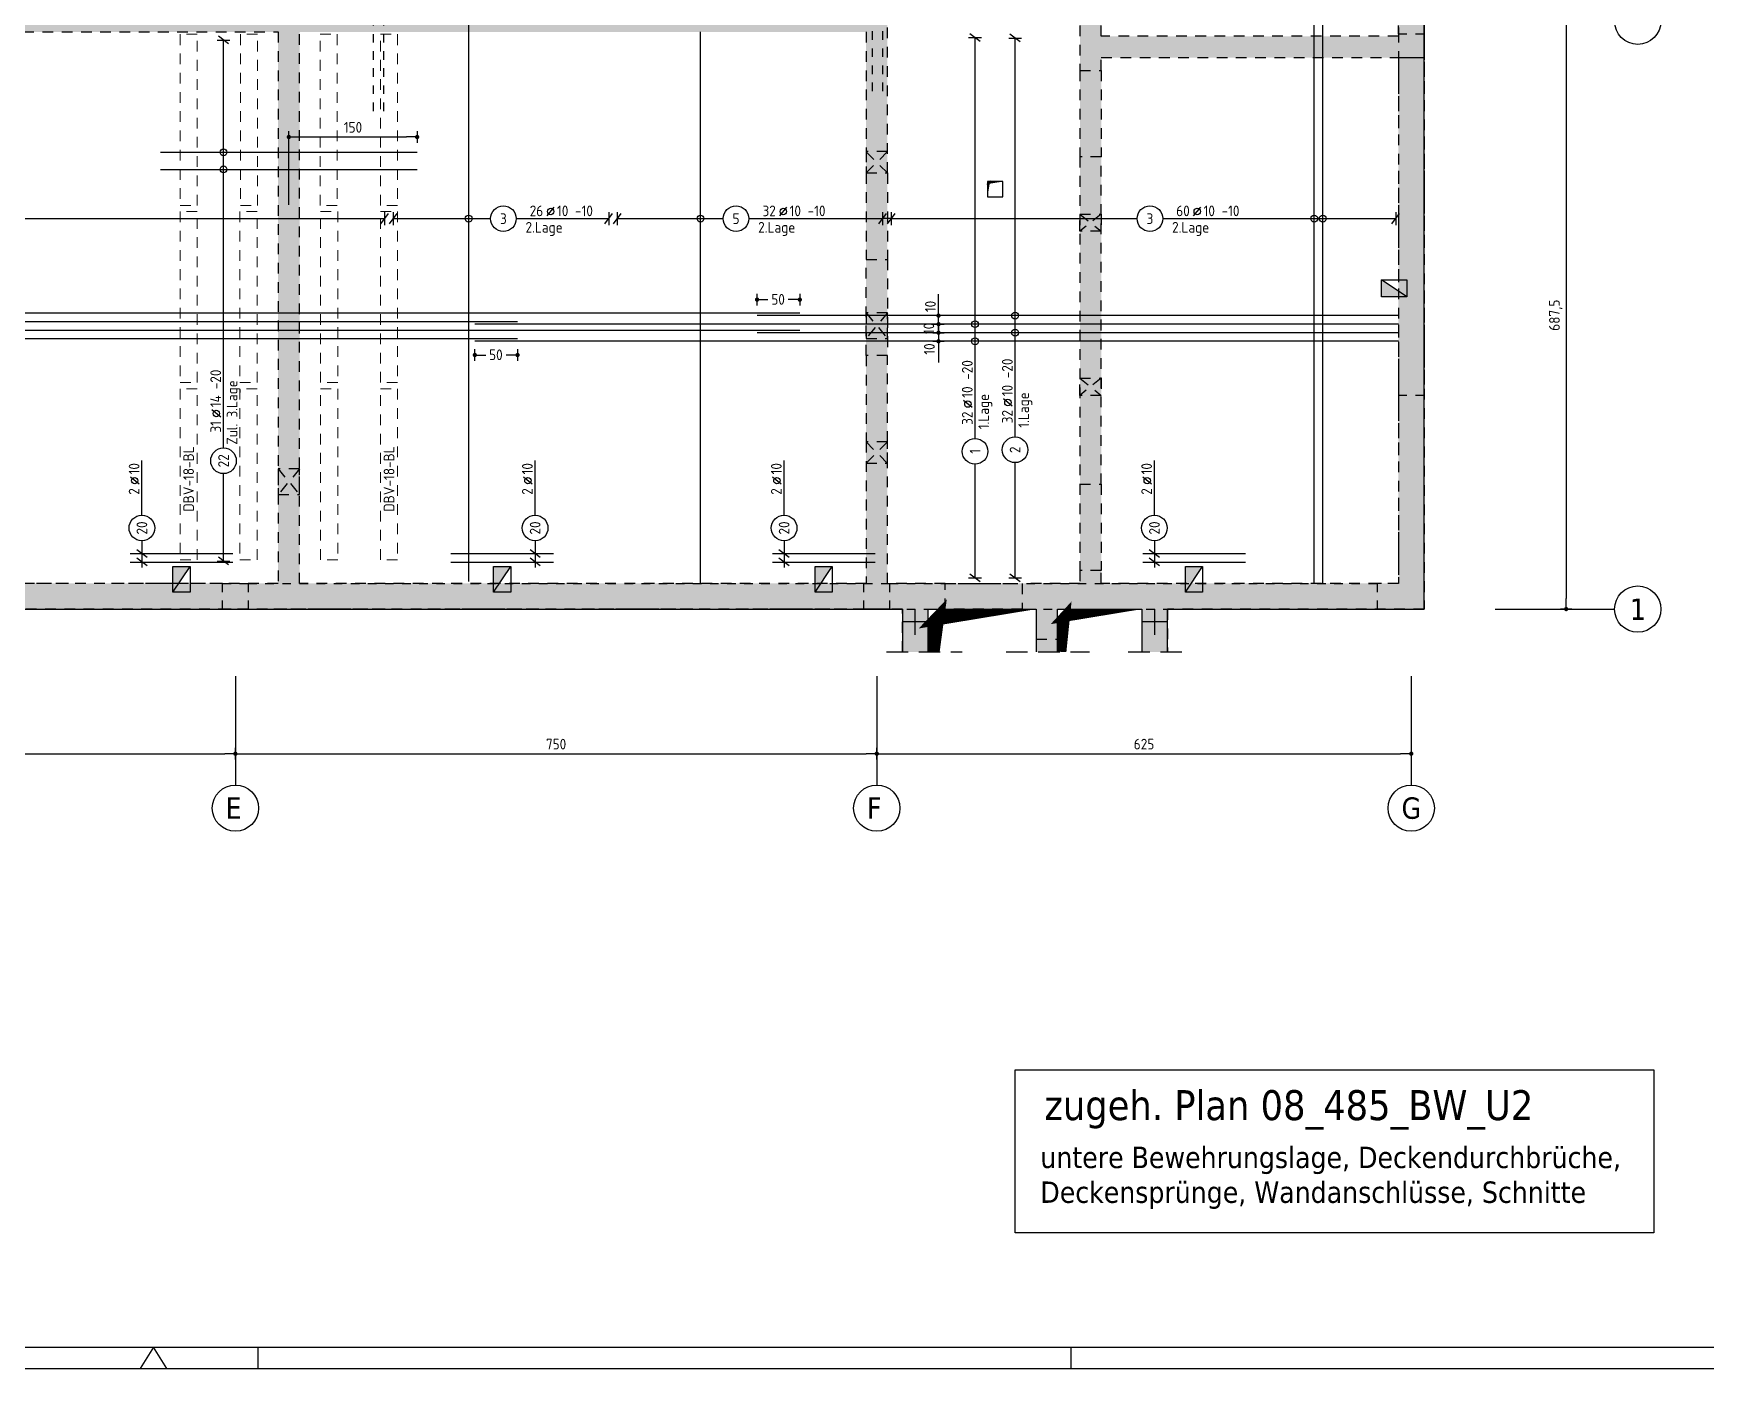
# Model space of a CAD drawing. Extents: x 6 to 95.2, y -7.1 to 49.1.
# Drawn here: x 44.34 to 63.89, y 0 to 15.61 of the extents above; entities that cross this region are included whole.
import ezdxf
from ezdxf.enums import TextEntityAlignment as Align

# ---------------------------------------------------------------- set-up
doc = ezdxf.new("R2010")
doc.units = 0
doc.header["$LTSCALE"] = 0.5
for name, pattern in [('AUSGEZOGEN', [1000.01, 1000, 0.01]), ('DASHED', [0.75, 0.5, -0.25]), ('DOT', [0.175, 0.05, -0.125]), ('HIDDEN', [0.375, 0.25, -0.125]), ('HIDDEN2', [0.187, 0.125, -0.062]), ('PUNKT', [0.175, 0.05, -0.125]), ('VERDECKT', [0.375, 0.25, -0.125])]:
    doc.linetypes.add(name, pattern=pattern)
for name, color, linetype in [('1.UG', 7, 'Continuous'), ('ACHSEN', 7, 'Continuous'), ('AFU', 7, 'Continuous'), ('BETON', 7, 'Continuous'), ('Brüstung 1.UG', 7, 'Continuous'), ('DD', 7, 'Continuous'), ('DRUEBER', 7, 'Continuous'), ('grau_dunkel', 7, 'Continuous'), ('grau_mittel', 7, 'Continuous'), ('HILFE', 7, 'Continuous'), ('MASSE', 7, 'Continuous'), ('RAHMEN', 7, 'Continuous'), ('RND', 7, 'Continuous'), ('SCHATTEN', 7, 'Continuous'), ('SFP_Achsen', 7, 'Continuous'), ('TEXT', 7, 'Continuous'), ('TWP_Auflager_Schraff', 7, 'Continuous'), ('VERDECKT', 7, 'Continuous'), ('WD', 7, 'Continuous')]:
    doc.layers.add(name, color=color, linetype=linetype)
doc.layers.add('NOPLOT', color=7, linetype='Continuous', plot=False)
doc.styles.add('helv', font='tahoma.ttf')
doc.styles.add('txt', font='isocp.shx')
doc.linetypes.add('AFU_50M', pattern='A,0.45,["/",Standard,S=0.2,R=0,X=-0.01,Y=-0.1],0.07,["/",Standard,S=0.2,R=0,X=-0.01,Y=-0.1],0.45', length=0.97)
doc.dimstyles.new('DOT_I', dxfattribs={"dimscale": 0.5, "dimtxt": 0.25, "dimasz": 0.25, "dimexe": 0.1, "dimexo": 0.3, "dimgap": 0.1, "dimtad": 1, "dimdec": 3, "dimzin": 3, "dimtxsty": 'txt', "dimblk": 'DOT', "dimblk1": 'DOT', "dimblk2": 'DOT', "dimsah": 1, "dimcen": 0.1, "dimse1": 1, "dimse2": 1, "dimazin": 0, "dimtfac": 1, "dimtdec": 4, "dimtix": 1, "dimtmove": 2, "dimatfit": 3, "dimfxl": 0, "dimtvp": 1, "dimtolj": 1, "dimtzin": 0, "dimarcsym": 0})
pattern_1 = [(0, (7.57585, -45.04436), (0.0396875, 0.079375), [0, -0.079375])]

# ---------------------------------------------------------------- blocks, each defined once
blk = doc.blocks.new('lei_gre')
at = {"layer": 'RND', "color": 7, "linetype": 'Continuous'}
for p, q in [((-0.09, -0.12), (0.09, 0.12)), ((0, 0.15), (0, -0.15))]:
    blk.add_line(p, q, dxfattribs=at)
blk = doc.blocks.new('RND_LEI')
at = {"layer": 'RND', "color": 7, "linetype": 'Continuous'}
blk.add_line((1.022, 0.066), (1.19, 0.27), dxfattribs=at)
for centre, radius in [((0, 0), 0.3), ((1.106, 0.168), 0.075)]:
    blk.add_circle(centre, radius, dxfattribs=at)
at = {"layer": 'RND', "color": 7, "linetype": 'Continuous', "style": 'txt'}
blk.add_attdef('POSL', text='', height=0.25, dxfattribs=at).set_placement((0, 0), align=Align.MIDDLE)
blk.add_attdef('ANZ', text='', height=0.25, dxfattribs=at).set_placement((0.931, 0.057), align=Align.RIGHT)
for tag, p in [('DUM', (1.253, 0.057)), ('ABSTD', (1.674, 0.057)), ('POSTXT', (0.374, -0.327))]:
    blk.add_attdef(tag, p, '', height=0.25, dxfattribs=at)
blk = doc.blocks.new('DOT')
at = {"layer": 'MASSE', "color": 7, "linetype": 'Continuous'}
for p, q in [((0, 0), (-1, 0)), ((0, 0.54), (0, -0.54))]:
    blk.add_line(p, q, dxfattribs=at)
at = {"layer": 'MASSE', "color": 7, "linetype": 'Continuous', "const_width": 0.2}
blk.add_lwpolyline([(-0.1, 0, 1), (0.1, 0, 1)], format="xyb", close=True, dxfattribs=at)
blk = doc.blocks.new('*D14')
at = {"layer": 'Defpoints', "color": 0, "linetype": 'AUSGEZOGEN', "transparency": 16777216}
for p in [(54.925, 12.113), (54.925, 12.013), (54.925, 12.013)]:
    blk.add_point(p, dxfattribs=at)
at = {"layer": 'MASSE', "color": 0, "linetype": 'AUSGEZOGEN', "lineweight": -2, "transparency": 16777216}
for p, q in [((54.925, 12.238), (54.925, 12.363)), ((54.925, 12.113), (54.925, 12.013)), ((54.925, 11.888), (54.925, 11.763))]:
    blk.add_line(p, q, dxfattribs=at)
at = {"layer": 'MASSE', "color": 0, "linetype": 'AUSGEZOGEN', "lineweight": -2, "transparency": 16777216, "xscale": 0.125, "yscale": 0.125, "zscale": 0.125}
for p, rotation in [((54.925, 12.113), 270), ((54.925, 12.013), 90)]:
    blk.add_blockref('DOT', p, dxfattribs=dict(at, rotation=rotation))
at = {"layer": 'MASSE', "color": 0, "linetype": 'AUSGEZOGEN', "transparency": 16777216, "insert": (54.818, 11.922), "char_height": 0.125, "attachment_point": 5, "rotation": 90, "style": 'txt'}
blk.add_mtext('\\A1;10', dxfattribs=at)
blk = doc.blocks.new('*D15')
at = {"layer": 'Defpoints', "color": 0, "linetype": 'AUSGEZOGEN', "transparency": 16777216}
for p in [(54.925, 12.213), (54.925, 12.213), (54.925, 12.113)]:
    blk.add_point(p, dxfattribs=at)
at = {"layer": 'MASSE', "color": 0, "linetype": 'AUSGEZOGEN', "lineweight": -2, "transparency": 16777216}
for p, q in [((54.925, 12.338), (54.925, 12.463)), ((54.925, 12.113), (54.925, 12.213)), ((54.925, 11.988), (54.925, 11.863))]:
    blk.add_line(p, q, dxfattribs=at)
at = {"layer": 'MASSE', "color": 0, "linetype": 'AUSGEZOGEN', "lineweight": -2, "transparency": 16777216, "xscale": 0.125, "yscale": 0.125, "zscale": 0.125}
for p, rotation in [((54.925, 12.213), 270), ((54.925, 12.113), 90)]:
    blk.add_blockref('DOT', p, dxfattribs=dict(at, rotation=rotation))
at = {"layer": 'MASSE', "color": 0, "linetype": 'AUSGEZOGEN', "transparency": 16777216, "insert": (54.812, 12.163), "char_height": 0.125, "attachment_point": 5, "rotation": 90, "style": 'txt'}
blk.add_mtext('\\A1;10', dxfattribs=at)
blk = doc.blocks.new('*D16')
at = {"layer": 'Defpoints', "color": 0, "linetype": 'AUSGEZOGEN', "transparency": 16777216}
for p in [(54.925, 12.313), (54.925, 12.313), (54.925, 12.213)]:
    blk.add_point(p, dxfattribs=at)
at = {"layer": 'MASSE', "color": 0, "linetype": 'AUSGEZOGEN', "lineweight": -2, "transparency": 16777216}
for p, q in [((54.925, 12.438), (54.925, 12.563)), ((54.925, 12.213), (54.925, 12.313)), ((54.925, 12.088), (54.925, 11.963))]:
    blk.add_line(p, q, dxfattribs=at)
at = {"layer": 'MASSE', "color": 0, "linetype": 'AUSGEZOGEN', "lineweight": -2, "transparency": 16777216, "xscale": 0.125, "yscale": 0.125, "zscale": 0.125}
for p, rotation in [((54.925, 12.313), 270), ((54.925, 12.213), 90)]:
    blk.add_blockref('DOT', p, dxfattribs=dict(at, rotation=rotation))
at = {"layer": 'MASSE', "color": 0, "linetype": 'AUSGEZOGEN', "transparency": 16777216, "insert": (54.83, 12.42), "char_height": 0.125, "attachment_point": 5, "rotation": 90, "style": 'txt'}
blk.add_mtext('\\A1;10', dxfattribs=at)
blk = doc.blocks.new('*D11')
at = {"layer": 'Defpoints', "color": 0, "linetype": 'AUSGEZOGEN', "transparency": 16777216}
for p in [(49.503, 11.852), (49.503, 11.852), (50.003, 11.852)]:
    blk.add_point(p, dxfattribs=at)
at = {"layer": 'MASSE', "color": 0, "linetype": 'AUSGEZOGEN', "lineweight": -2, "transparency": 16777216}
for p, q in [((49.628, 11.852), (49.63, 11.852)), ((49.878, 11.852), (49.868, 11.852))]:
    blk.add_line(p, q, dxfattribs=at)
at = {"layer": 'MASSE', "color": 0, "linetype": 'AUSGEZOGEN', "lineweight": -2, "transparency": 16777216, "xscale": 0.125, "yscale": 0.125, "zscale": 0.125, "rotation": 180}
blk.add_blockref('DOT', (49.503, 11.852), dxfattribs=at)
at = {"layer": 'MASSE', "color": 0, "linetype": 'AUSGEZOGEN', "lineweight": -2, "transparency": 16777216, "xscale": 0.125, "yscale": 0.125, "zscale": 0.125}
blk.add_blockref('DOT', (50.003, 11.852), dxfattribs=at)
at = {"layer": 'MASSE', "color": 0, "linetype": 'AUSGEZOGEN', "transparency": 16777216, "insert": (49.749, 11.855), "char_height": 0.125, "attachment_point": 5, "style": 'txt'}
blk.add_mtext('\\A1;50', dxfattribs=at)
blk = doc.blocks.new('*D12')
at = {"layer": 'Defpoints', "color": 0, "linetype": 'AUSGEZOGEN', "transparency": 16777216}
for p in [(52.803, 12.5), (52.803, 12.5), (53.303, 12.5)]:
    blk.add_point(p, dxfattribs=at)
at = {"layer": 'MASSE', "color": 0, "linetype": 'AUSGEZOGEN', "lineweight": -2, "transparency": 16777216}
for p, q in [((52.928, 12.5), (52.93, 12.5)), ((53.178, 12.5), (53.168, 12.5))]:
    blk.add_line(p, q, dxfattribs=at)
at = {"layer": 'MASSE', "color": 0, "linetype": 'AUSGEZOGEN', "lineweight": -2, "transparency": 16777216, "xscale": 0.125, "yscale": 0.125, "zscale": 0.125, "rotation": 180}
blk.add_blockref('DOT', (52.803, 12.5), dxfattribs=at)
at = {"layer": 'MASSE', "color": 0, "linetype": 'AUSGEZOGEN', "lineweight": -2, "transparency": 16777216, "xscale": 0.125, "yscale": 0.125, "zscale": 0.125}
blk.add_blockref('DOT', (53.303, 12.5), dxfattribs=at)
at = {"layer": 'MASSE', "color": 0, "linetype": 'AUSGEZOGEN', "transparency": 16777216, "insert": (53.049, 12.503), "char_height": 0.125, "attachment_point": 5, "style": 'txt'}
blk.add_mtext('\\A1;50', dxfattribs=at)
blk = doc.blocks.new('*D28')
at = {"layer": 'Defpoints', "color": 0, "linetype": 'AUSGEZOGEN', "transparency": 16777216}
for p in [(62.264, 15.756), (62.264, 8.881), (62.264, 8.881)]:
    blk.add_point(p, dxfattribs=at)
at = {"layer": 'MASSE', "color": 0, "linetype": 'AUSGEZOGEN', "lineweight": -2, "transparency": 16777216}
blk.add_line((62.264, 15.631), (62.264, 9.006), dxfattribs=at)
at = {"layer": 'MASSE', "color": 0, "linetype": 'AUSGEZOGEN', "lineweight": -2, "transparency": 16777216, "xscale": 0.125, "yscale": 0.125, "zscale": 0.125}
for p, rotation in [((62.264, 15.756), 90), ((62.264, 8.881), 270)]:
    blk.add_blockref('DOT', p, dxfattribs=dict(at, rotation=rotation))
at = {"layer": 'MASSE', "color": 0, "linetype": 'AUSGEZOGEN', "transparency": 16777216, "insert": (62.142, 12.318), "char_height": 0.125, "attachment_point": 5, "rotation": 90, "style": 'txt'}
blk.add_mtext('\\A1;687,5', dxfattribs=at)
blk = doc.blocks.new('*D34')
at = {"layer": 'Defpoints', "color": 0, "linetype": 'AUSGEZOGEN', "transparency": 16777216}
for p in [(39.203, 7.19), (46.703, 7.19), (46.703, 7.19)]:
    blk.add_point(p, dxfattribs=at)
at = {"layer": 'MASSE', "color": 0, "linetype": 'AUSGEZOGEN', "lineweight": -2, "transparency": 16777216}
blk.add_line((39.328, 7.19), (46.578, 7.19), dxfattribs=at)
at = {"layer": 'MASSE', "color": 0, "linetype": 'AUSGEZOGEN', "lineweight": -2, "transparency": 16777216, "xscale": 0.125, "yscale": 0.125, "zscale": 0.125, "rotation": 180}
blk.add_blockref('DOT', (39.203, 7.19), dxfattribs=at)
at = {"layer": 'MASSE', "color": 0, "linetype": 'AUSGEZOGEN', "lineweight": -2, "transparency": 16777216, "xscale": 0.125, "yscale": 0.125, "zscale": 0.125}
blk.add_blockref('DOT', (46.703, 7.19), dxfattribs=at)
at = {"layer": 'MASSE', "color": 0, "linetype": 'AUSGEZOGEN', "transparency": 16777216, "insert": (42.953, 7.302), "char_height": 0.125, "attachment_point": 5, "style": 'txt'}
blk.add_mtext('\\A1;750', dxfattribs=at)
blk = doc.blocks.new('*D35')
at = {"layer": 'Defpoints', "color": 0, "linetype": 'AUSGEZOGEN', "transparency": 16777216}
for p in [(46.703, 7.19), (54.203, 7.19), (54.203, 7.19)]:
    blk.add_point(p, dxfattribs=at)
at = {"layer": 'MASSE', "color": 0, "linetype": 'AUSGEZOGEN', "lineweight": -2, "transparency": 16777216}
blk.add_line((46.828, 7.19), (54.078, 7.19), dxfattribs=at)
at = {"layer": 'MASSE', "color": 0, "linetype": 'AUSGEZOGEN', "lineweight": -2, "transparency": 16777216, "xscale": 0.125, "yscale": 0.125, "zscale": 0.125, "rotation": 180}
blk.add_blockref('DOT', (46.703, 7.19), dxfattribs=at)
at = {"layer": 'MASSE', "color": 0, "linetype": 'AUSGEZOGEN', "lineweight": -2, "transparency": 16777216, "xscale": 0.125, "yscale": 0.125, "zscale": 0.125}
blk.add_blockref('DOT', (54.203, 7.19), dxfattribs=at)
at = {"layer": 'MASSE', "color": 0, "linetype": 'AUSGEZOGEN', "transparency": 16777216, "insert": (50.453, 7.302), "char_height": 0.125, "attachment_point": 5, "style": 'txt'}
blk.add_mtext('\\A1;750', dxfattribs=at)
blk = doc.blocks.new('*D36')
at = {"layer": 'Defpoints', "color": 0, "linetype": 'AUSGEZOGEN', "transparency": 16777216}
for p in [(54.203, 7.19), (60.453, 7.19), (60.453, 7.19)]:
    blk.add_point(p, dxfattribs=at)
at = {"layer": 'MASSE', "color": 0, "linetype": 'AUSGEZOGEN', "lineweight": -2, "transparency": 16777216}
blk.add_line((54.328, 7.19), (60.328, 7.19), dxfattribs=at)
at = {"layer": 'MASSE', "color": 0, "linetype": 'AUSGEZOGEN', "lineweight": -2, "transparency": 16777216, "xscale": 0.125, "yscale": 0.125, "zscale": 0.125, "rotation": 180}
blk.add_blockref('DOT', (54.203, 7.19), dxfattribs=at)
at = {"layer": 'MASSE', "color": 0, "linetype": 'AUSGEZOGEN', "lineweight": -2, "transparency": 16777216, "xscale": 0.125, "yscale": 0.125, "zscale": 0.125}
blk.add_blockref('DOT', (60.453, 7.19), dxfattribs=at)
at = {"layer": 'MASSE', "color": 0, "linetype": 'AUSGEZOGEN', "transparency": 16777216, "insert": (57.328, 7.302), "char_height": 0.125, "attachment_point": 5, "style": 'txt'}
blk.add_mtext('\\A1;625', dxfattribs=at)
blk = doc.blocks.new('*D41')
at = {"layer": 'Defpoints', "color": 0, "linetype": 'AUSGEZOGEN', "transparency": 16777216}
for p in [(47.328, 14.402), (48.828, 14.402), (48.828, 14.402)]:
    blk.add_point(p, dxfattribs=at)
at = {"layer": 'MASSE', "color": 0, "linetype": 'AUSGEZOGEN', "lineweight": -2, "transparency": 16777216}
blk.add_line((47.453, 14.402), (48.703, 14.402), dxfattribs=at)
at = {"layer": 'MASSE', "color": 0, "linetype": 'AUSGEZOGEN', "lineweight": -2, "transparency": 16777216, "xscale": 0.125, "yscale": 0.125, "zscale": 0.125, "rotation": 180}
blk.add_blockref('DOT', (47.328, 14.402), dxfattribs=at)
at = {"layer": 'MASSE', "color": 0, "linetype": 'AUSGEZOGEN', "lineweight": -2, "transparency": 16777216, "xscale": 0.125, "yscale": 0.125, "zscale": 0.125}
blk.add_blockref('DOT', (48.828, 14.402), dxfattribs=at)
at = {"layer": 'MASSE', "color": 0, "linetype": 'AUSGEZOGEN', "transparency": 16777216, "insert": (48.078, 14.515), "char_height": 0.125, "attachment_point": 5, "style": 'txt'}
blk.add_mtext('\\A1;150', dxfattribs=at)
blk = doc.blocks.new('DINA0')
at = {"color": 7, "linetype": 'Continuous'}
for p, q in [((59.45, 0.5), (59.14, 0)), ((59.76, 0), (59.45, 0.5))]:
    blk.add_line(p, q, dxfattribs=at)
at = {"layer": 'RAHMEN', "color": 5}
blk.add_line((2, 0.5), (118.4, 0.5), dxfattribs=at)
at = {"layer": 'RAHMEN', "color": 7}
for p, q in [((61.9, 0), (61.9, 0.5)), ((80.9, 0.5), (80.9, 0))]:
    blk.add_line(p, q, dxfattribs=at)
at = {"layer": 'RAHMEN'}
blk.add_line((0, 0), (118.9, 0), dxfattribs=at)

msp = doc.modelspace()

# ---------------------------------------------------------------- hatches: boundary and pattern name
at = {"layer": '1.UG', "linetype": 'DOT'}
h = msp.add_hatch(dxfattribs=at)
h.set_pattern_fill('DOTS', scale=0.05, double=1)
h.set_pattern_definition(pattern_1)
h.paths.add_polyline_path([(49.538, 18.10576), (49.538, 17.85576), (51.128, 17.85576), (51.128, 15.88076), (49.538, 15.88076), (49.538, 15.63076), (54.328, 15.63076), (54.328, 16.34076), (54.078, 16.34076), (54.078, 15.88076), (51.378, 15.88076), (51.378, 17.85576), (54.078, 17.85576), (54.078, 17.39076), (54.328, 17.39076), (54.328, 18.2555), (54.078, 18.2555), (54.078, 18.10576)], flags=17)
h.paths.add_polyline_path([(30.503, 15.63076), (30.503, 15.88076), (26.738, 15.88076), (26.738, 15.63076)], flags=17)
h.paths.add_polyline_path([(25.628, 14.00776), (25.328, 14.00776), (25.328, 10.28076), (24.853, 10.28076), (24.853, 9.98076), (25.328, 9.98076), (25.328, 8.88076), (25.628, 8.88076)])
h.paths.add_polyline_path([(21.173, 15.97576), (21.173, 15.67576), (21.628, 15.67576), (21.628, 8.88076), (21.838, 8.88076), (21.838, 9.98076), (22.378, 9.98076), (22.378, 10.28076), (21.838, 10.28076), (21.838, 15.97576)])
h.paths.add_polyline_path([(21.838, 18.02576), (21.838, 29.83076), (25.328, 29.83076), (25.328, 21.88076), (26.703, 21.88076), (26.703, 22.13076), (25.578, 22.13076), (25.578, 29.83076), (27.828, 29.83076), (27.828, 28.59076), (28.078, 28.59076), (28.078, 30.13076), (21.678, 30.13076), (21.678, 23.05576), (21.628, 23.05576), (21.628, 18.32576), (21.173, 18.32576), (21.173, 18.02576)])
h.paths.add_polyline_path([(28.078, 27.45576), (27.828, 27.45576), (27.828, 21.88076), (28.078, 21.88076)])
h.paths.add_polyline_path([(31.853, 9.18076), (31.553, 9.18076), (31.553, 8.88076), (31.853, 8.88076)])
h.paths.add_polyline_path([(39.053, 9.18076), (39.053, 8.88076), (39.353, 8.88076), (39.353, 9.18076)])
h.paths.add_polyline_path([(46.553, 9.18076), (46.553, 8.88076), (46.853, 8.88076), (46.853, 9.18076)])
h.paths.add_polyline_path([(54.353, 8.88076), (54.353, 9.18076), (54.053, 9.18076), (54.053, 8.88076)])
h.paths.add_polyline_path([(60.053, 9.18076), (60.053, 8.88076), (60.603, 8.88076), (60.603, 11.38076), (60.303, 11.38076), (60.303, 9.18076)])
h.paths.add_polyline_path([(60.303, 15.90576), (60.303, 15.60576), (60.603, 15.60576), (60.603, 15.90576)])
h.paths.add_polyline_path([(60.603, 22.63076), (60.303, 22.63076), (60.303, 21.88076), (60.603, 21.88076)])
h.paths.add_polyline_path([(60.603, 30.13076), (54.078, 30.13076), (54.078, 28.59076), (54.328, 28.59076), (54.328, 29.83076), (56.578, 29.83076), (56.578, 22.13076), (55.453, 22.13076), (55.453, 21.88076), (56.828, 21.88076), (56.828, 29.83076), (60.303, 29.83076), (60.303, 25.13076), (60.603, 25.13076)])
h.paths.add_polyline_path([(54.078, 22.13076), (53.028, 22.13076), (53.028, 21.88076), (54.328, 21.88076), (54.328, 27.45576), (54.078, 27.45576)])
h.paths.add_polyline_path([(51.378, 21.93576), (51.628, 21.93576), (51.628, 22.63076), (51.378, 22.63076)])
h.paths.add_polyline_path([(49.528, 22.63076), (49.278, 22.63076), (49.278, 21.93576), (49.528, 21.93576)])
h.paths.add_polyline_path([(47.878, 22.63076), (47.628, 22.63076), (47.628, 21.93576), (47.878, 21.93576)])
h.paths.add_polyline_path([(45.778, 22.63076), (45.528, 22.63076), (45.528, 21.93576), (45.778, 21.93576)])
h.paths.add_polyline_path([(43.878, 21.93576), (44.128, 21.93576), (44.128, 22.63076), (43.878, 22.63076)])
h.paths.add_polyline_path([(41.778, 21.93576), (42.028, 21.93576), (42.028, 22.63076), (41.778, 22.63076)])
h.paths.add_polyline_path([(40.128, 21.93576), (40.378, 21.93576), (40.378, 22.63076), (40.128, 22.63076)])
h.paths.add_polyline_path([(38.278, 22.63076), (38.028, 22.63076), (38.028, 21.93576), (38.278, 21.93576)])
h.paths.add_polyline_path([(48.253, 15.88076), (36.178, 15.88076), (36.178, 20.00576), (37.378, 20.00576), (37.378, 20.25576), (34.613, 20.25576), (34.613, 20.00576), (34.763, 20.00576), (34.763, 18.81576), (31.913, 18.81576), (31.913, 20.00576), (33.728, 20.00576), (33.728, 20.25576), (25.328, 20.25576), (25.328, 15.63076), (25.728, 15.63076), (25.728, 15.88076), (25.578, 15.88076), (25.578, 20.00576), (31.663, 20.00576), (31.663, 15.88076), (31.513, 15.88076), (31.513, 15.63076), (32.063, 15.63076), (32.063, 15.88076), (31.913, 15.88076), (31.913, 18.56576), (35.013, 18.56576), (35.013, 20.00576), (35.928, 20.00576), (35.928, 15.88076), (33.073, 15.88076), (33.073, 15.63076), (48.653, 15.63076), (48.653, 15.88076), (48.503, 15.88076), (48.503, 17.85576), (48.653, 17.85576), (48.653, 18.10576), (48.503, 18.10576), (48.503, 20.00576), (54.078, 20.00576), (54.078, 19.1405), (54.328, 19.1405), (54.328, 20.25576), (48.253, 20.25576)])
at = {"layer": 'Brüstung 1.UG', "linetype": 'DOT'}
h = msp.add_hatch(dxfattribs=at)
h.set_pattern_fill('DOTS', color=102, scale=0.05, double=1)
h.set_pattern_definition(pattern_1)
h.paths.add_polyline_path([(60.603, 21.88076), (60.303, 21.88076), (60.303, 15.90576), (60.603, 15.90576)])
h.paths.add_polyline_path([(60.603, 15.60576), (60.303, 15.60576), (60.303, 11.38076), (60.603, 11.38076)])
h.paths.add_polyline_path([(60.053, 8.88076), (60.053, 9.18076), (54.353, 9.18076), (54.353, 8.88076)])
h.paths.add_polyline_path([(54.053, 8.88076), (54.053, 9.18076), (46.853, 9.18076), (46.853, 8.88076)])
h.paths.add_polyline_path([(39.353, 9.18076), (39.353, 8.88076), (46.553, 8.88076), (46.553, 9.18076)])
h.paths.add_polyline_path([(39.053, 8.88076), (39.053, 9.18076), (31.853, 9.18076), (31.853, 8.88076)])
h.paths.add_polyline_path([(25.628, 9.18076), (25.628, 8.88076), (31.553, 8.88076), (31.553, 9.18076)])
h.paths.add_polyline_path([(29.403, 29.83076), (29.403, 30.13076), (28.078, 30.13076), (28.078, 29.83076)])
h.paths.add_polyline_path([(52.778, 30.13076), (52.778, 29.83076), (54.078, 29.83076), (54.078, 30.13076)])
at = {"layer": 'grau_dunkel'}
for points in [[(60.103, 12.53076), (60.403, 12.53076), (60.103, 12.73076)], [(45.973, 9.38076), (45.973, 9.08076), (46.173, 9.38076)], [(49.723, 9.38076), (49.723, 9.08076), (49.923, 9.38076)], [(53.483, 9.38076), (53.483, 9.08076), (53.683, 9.38076)], [(57.813, 9.38076), (57.813, 9.08076), (58.013, 9.38076)]]:
    msp.add_hatch(color=21, dxfattribs=at).paths.add_polyline_path(points)
at = {"layer": 'grau_mittel', "extrusion": (0, 0, -1)}
for points in [[(-60.603, 15.33076), (-60.303, 15.33076), (-56.828, 15.33076), (-56.828, 15.18076), (-56.578, 15.18076), (-56.578, 16.38076), (-56.828, 16.38076), (-56.828, 15.58076), (-60.303, 15.58076), (-60.303, 20.40576), (-56.828, 20.40576), (-56.828, 19.40576), (-56.578, 19.40576), (-56.578, 20.80576), (-56.828, 20.80576), (-56.828, 20.65576), (-60.303, 20.65576), (-60.303, 29.83076), (-56.828, 29.83076), (-56.828, 25.96576), (-56.828, 22.30576), (-56.578, 22.30576), (-56.578, 22.50576), (-55.958, 22.50576), (-55.958, 22.75576), (-56.578, 22.75576), (-56.578, 25.63076), (-55.958, 25.63076), (-55.958, 25.88076), (-56.578, 25.88076), (-56.578, 29.83076), (-54.328, 29.83076), (-54.328, 25.88076), (-54.948, 25.88076), (-54.948, 25.63076), (-54.328, 25.63076), (-54.328, 22.75576), (-54.948, 22.75576), (-54.948, 22.50576), (-52.898, 22.50576), (-52.898, 22.75576), (-54.078, 22.75576), (-54.078, 29.83076), (-52.778, 29.83076), (-52.778, 30.13076), (-60.603, 30.13076)], [(-21.903, 8.88076), (-21.903, 9.18076), (-27.828, 9.18076), (-27.828, 15.63076), (-27.708, 15.63076), (-27.708, 15.88076), (-31.933, 15.88076), (-31.933, 15.63076), (-28.078, 15.63076), (-28.078, 9.18076), (-34.078, 9.18076), (-34.078, 15.63076), (-33.943, 15.63076), (-33.943, 15.88076), (-34.563, 15.88076), (-34.563, 15.63076), (-34.328, 15.63076), (-34.328, 9.18076), (-47.203, 9.18076), (-47.203, 15.63076), (-36.573, 15.63076), (-36.573, 15.88076), (-46.578, 15.88076), (-47.90285, 15.88076), (-48.903, 15.88076), (-48.903, 20.00576), (-46.828, 20.00576), (-46.828, 17.51076), (-46.578, 17.51076), (-46.578, 20.41076), (-46.828, 20.41076), (-46.828, 20.25576), (-49.303, 20.25576), (-49.303, 20.00576), (-49.153, 20.00576), (-49.153, 18.10576), (-49.303, 18.10576), (-49.303, 17.85576), (-49.153, 17.85576), (-49.153, 15.88076), (-51.128, 15.88076), (-51.128, 17.85576), (-50.188, 17.85576), (-50.188, 18.10576), (-51.128, 18.10576), (-51.128, 20.00568), (-50.188, 20.00576), (-50.188, 20.25576), (-54.328, 20.25576), (-54.328, 19.14076), (-54.078, 19.14076), (-54.078, 20.00576), (-51.378, 20.00576), (-51.378, 18.10575), (-54.078, 18.10576), (-54.078, 18.25576), (-54.328, 18.25576), (-54.328, 17.39076), (-54.078, 17.39076), (-54.078, 17.85576), (-51.378, 17.85576), (-51.378, 15.88076), (-54.078, 15.88076), (-54.078, 16.34076), (-54.328, 16.34076), (-54.328, 13.98076), (-54.078, 13.98076), (-54.078, 15.63076), (-47.453, 15.63076), (-47.453, 9.18076), (-54.078, 9.18076), (-54.078, 10.83576), (-54.328, 10.83576), (-54.328, 9.18076), (-55.003, 9.18076), (-55.003, 8.88076), (-54.803, 8.88076), (-54.803, 8.38044), (-54.503, 8.38044), (-54.503, 8.88076)], [(-57.603, 8.88076), (-57.603, 8.38044), (-57.303, 8.38044), (-57.303, 8.88076), (-56.318, 8.88076), (-56.318, 8.53076), (-56.068, 8.53076), (-56.068, 8.88076), (-55.903, 8.88076), (-55.903, 9.18076), (-56.578, 9.18076), (-56.578, 9.33076), (-56.828, 9.33076), (-56.828, 9.18076), (-60.303, 9.18076), (-60.303, 15.33076), (-60.603, 15.33076), (-60.603, 8.88076)], [(-56.068, 8.53076), (-56.318, 8.53076), (-56.318, 8.38044), (-56.068, 8.38044)]]:
    msp.add_hatch(color=61, dxfattribs=at).paths.add_polyline_path(points)
at = {"layer": 'grau_mittel'}
h = msp.add_hatch(color=61, dxfattribs=at)
h.paths.add_polyline_path([(56.578, 14.17076), (56.828, 14.17076), (56.828, 15.18076), (56.578, 15.18076)])
h.paths.add_polyline_path([(56.828, 14.17076), (56.578, 14.17076), (56.578, 10.34076), (56.828, 10.34076)])
h.paths.add_polyline_path([(56.828, 10.34076), (56.578, 10.34076), (56.578, 9.33076), (56.828, 9.33076)])
h = msp.add_hatch(color=61, dxfattribs=at)
h.paths.add_polyline_path([(54.078, 12.97076), (54.328, 12.97076), (54.328, 13.98076), (54.078, 13.98076)])
h.paths.add_polyline_path([(54.328, 12.97076), (54.078, 12.97076), (54.078, 11.84576), (54.328, 11.84576)])
h.paths.add_polyline_path([(54.328, 11.84576), (54.078, 11.84576), (54.078, 10.83576), (54.328, 10.83576)])
msp.add_hatch(color=61, dxfattribs=at).paths.add_polyline_path([(55.003, 9.18076), (55.003, 8.88076), (55.903, 8.88076), (55.903, 9.18076)])

# ---------------------------------------------------------------- linework, layer by layer
at = {"layer": 'ACHSEN', "color": 140, "linetype": 'AUSGEZOGEN'}
for p, q in [((47.328, 13.60981), (47.328, 14.34716)), ((61.43255, 8.88076), (62.83016, 8.88076)), ((46.703, 8.09523), (46.703, 6.82399)), ((54.203, 8.09523), (54.203, 6.82399)), ((60.453, 8.09523), (60.453, 6.82399))]:
    msp.add_line(p, q, dxfattribs=at)
at = {"layer": 'AFU', "color": 1, "linetype": 'AUSGEZOGEN'}
for p, q in [((54.653, 8.58076), (54.653, 8.88076)), ((57.453, 8.58076), (57.453, 8.88076))]:
    msp.add_line(p, q, dxfattribs=at)
at = {"layer": 'AFU', "color": 8, "linetype": 'AFU_50M'}
for p, q in [((54.803, 8.73076), (54.503, 8.73076)), ((57.603, 8.73076), (57.303, 8.73076))]:
    msp.add_line(p, q, dxfattribs=at)
at = {"layer": 'BETON', "color": 6, "linetype": 'AUSGEZOGEN'}
for p, q in [((60.603, 8.88076), (60.603, 30.13076)), ((25.328, 8.88076), (54.503, 8.88076)), ((54.503, 8.88076), (54.503, 8.38044)), ((57.603, 8.38044), (57.603, 8.88076)), ((57.603, 8.88076), (60.603, 8.88076))]:
    msp.add_line(p, q, dxfattribs=at)
for points in [[(54.803, 8.38044), (54.803, 8.88076), (56.068, 8.88076), (56.068, 8.38044)], [(56.318, 8.38044), (56.318, 8.88076), (57.303, 8.88076), (57.303, 8.38044)]]:
    msp.add_lwpolyline(points, dxfattribs=at)
msp.add_lwpolyline([(55.82014, 3.49519), (63.29008, 3.49519), (63.29008, 1.58742), (55.82014, 1.58742)], close=True, dxfattribs=at)
at = {"layer": 'Brüstung 1.UG', "color": 102, "linetype": 'DOT'}
for p, q in [((60.303, 15.60576), (60.303, 11.38076)), ((60.603, 15.60576), (60.603, 11.38076)), ((46.553, 9.18076), (39.353, 9.18076)), ((46.853, 9.18076), (54.053, 9.18076)), ((54.353, 9.18076), (60.053, 9.18076)), ((39.353, 8.88076), (46.553, 8.88076)), ((54.053, 8.88076), (46.853, 8.88076)), ((54.353, 8.88076), (60.053, 8.88076))]:
    msp.add_line(p, q, dxfattribs=at)
at = {"layer": 'DD', "color": 7, "linetype": 'AUSGEZOGEN'}
for p, q in [((60.403, 12.53076), (60.103, 12.73076)), ((45.973, 9.08076), (46.173, 9.38076)), ((49.723, 9.08076), (49.923, 9.38076)), ((53.483, 9.08076), (53.683, 9.38076)), ((57.813, 9.08076), (58.013, 9.38076))]:
    msp.add_line(p, q, dxfattribs=at)
for points in [[(55.498, 13.70076), (55.678, 13.70076), (55.678, 13.88076), (55.498, 13.88076)], [(60.103, 12.73076), (60.403, 12.73076), (60.403, 12.53076), (60.103, 12.53076)], [(45.973, 9.38076), (46.173, 9.38076), (46.173, 9.08076), (45.973, 9.08076)], [(49.723, 9.38076), (49.923, 9.38076), (49.923, 9.08076), (49.723, 9.08076)], [(53.483, 9.38076), (53.683, 9.38076), (53.683, 9.08076), (53.483, 9.08076)], [(57.813, 9.38076), (58.013, 9.38076), (58.013, 9.08076), (57.813, 9.08076)]]:
    msp.add_lwpolyline(points, close=True, dxfattribs=at)
at = {"layer": 'DRUEBER', "color": 7, "linetype": 'PUNKT', "lineweight": -2}
for points in [[(60.303, 15.90576), (60.603, 15.90576), (60.603, 15.60576), (60.303, 15.60576)], [(60.053, 8.88076), (60.603, 8.88076), (60.603, 11.38076), (60.303, 11.38076), (60.303, 9.18076), (60.053, 9.18076)], [(46.553, 9.18076), (46.853, 9.18076), (46.853, 8.88076), (46.553, 8.88076)], [(54.053, 9.18076), (54.353, 9.18076), (54.353, 8.88076), (54.053, 8.88076)]]:
    msp.add_lwpolyline(points, close=True, dxfattribs=at)
at = {"layer": 'grau_dunkel', "color": 21}
for points in [[(54.87038, 8.38044, 0.13506, 0.20174, 0), (54.90364, 8.87398, 0, 0, 0), (54.81141, 8.77796, 0.20628, 0, 0), (56.068, 8.88076, 0, 0, 0)], [(56.36903, 8.38044, 0.10221, 0.15296, 0), (56.39438, 8.87686, 0, 0, 0), (56.32455, 8.80072, 0.16062, 0, 0), (57.303, 8.88076, 0, 0, 0)]]:
    msp.add_lwpolyline(points, format="xyseb", dxfattribs=at)
at = {"layer": 'grau_mittel', "color": 61}
msp.add_line((60.303, 15.33076), (60.603, 15.33076), dxfattribs=at)
at = {"layer": 'HILFE', "color": 102, "linetype": 'DASHED'}
for p, q in [((54.3183, 8.38044), (55.20054, 8.38044)), ((55.71687, 8.38044), (56.68887, 8.38044)), ((57.14424, 8.38044), (57.86665, 8.38044))]:
    msp.add_line(p, q, dxfattribs=at)
at = {"layer": 'NOPLOT', "color": 191, "linetype": 'AUSGEZOGEN'}
msp.add_line((54.37167, 13.44679), (54.27167, 13.44679), dxfattribs=at)
msp.add_line((54.37167, 13.44679), (54.27167, 13.44679), dxfattribs=at)
at = {"layer": 'RND', "color": 7, "linetype": 'AUSGEZOGEN'}
for p, q in [((46.56398, 10.76525), (46.56398, 15.53533)), ((55.35244, 10.87562), (55.35244, 15.56368)), ((55.82047, 10.89387), (55.82047, 15.55943)), ((41.33315, 13.44679), (48.44843, 13.44679)), ((48.54843, 13.44679), (49.68713, 13.44679)), ((49.98713, 13.44679), (51.06903, 13.44679)), ((51.16903, 13.44679), (52.40716, 13.44679)), ((52.70716, 13.44679), (54.27167, 13.44679)), ((54.37167, 13.44679), (57.24749, 13.44679)), ((57.54749, 13.44679), (60.2706, 13.44679)), ((45.60964, 9.97942), (45.60964, 10.61942)), ((50.20809, 9.97942), (50.20809, 10.61942)), ((53.11964, 9.97942), (53.11964, 10.61942)), ((55.35244, 9.24533), (55.35244, 10.57562)), ((55.82047, 9.24556), (55.82047, 10.59387)), ((57.44964, 9.97942), (57.44964, 10.61942)), ((46.56398, 9.44306), (46.56398, 10.46525))]:
    msp.add_line(p, q, dxfattribs=at)
at = {"layer": 'RND', "color": 102, "linetype": 'AUSGEZOGEN'}
for p, q in [((45.60964, 9.67942), (45.60964, 9.3679)), ((50.20809, 9.67942), (50.20809, 9.3679)), ((53.11964, 9.67942), (53.11964, 9.3679)), ((57.44964, 9.67942), (57.44964, 9.3679))]:
    msp.add_line(p, q, dxfattribs=at)
at = {"layer": 'RND', "color": 1, "linetype": 'HIDDEN2'}
for points in [[(54.1481, 30.03812), (54.1481, 14.93076)], [(54.2701, 30.03812), (54.2701, 14.93076)], [(48.31376, 20.20503), (48.31376, 14.63076)], [(48.43503, 20.20503), (48.43503, 14.63076)]]:
    msp.add_lwpolyline(points, dxfattribs=at)
at = {"layer": 'RND', "color": 1, "linetype": 'AUSGEZOGEN'}
for points in [[(49.43043, 19.7557), (49.43043, 9.2057)], [(59.31818, 9.18076), (59.31818, 19.7557)], [(59.41818, 9.18076), (59.41818, 19.7557)], [(52.14178, 9.18076), (52.14178, 15.63076)], [(45.828, 14.22331), (48.828, 14.22331)], [(45.828, 14.02331), (48.828, 14.02331)], [(53.303, 12.34014), (42.503, 12.34014)], [(50.003, 12.24014), (39.203, 12.24014)], [(53.303, 12.14014), (42.503, 12.14014)], [(60.303, 12.21293), (49.503, 12.21293)], [(60.303, 12.31293), (52.803, 12.31293)], [(50.003, 12.04014), (39.203, 12.04014)], [(60.303, 12.01293), (49.503, 12.01293)], [(60.303, 12.11293), (52.803, 12.11293)], [(45.473, 9.53079), (46.673, 9.53079)], [(45.473, 9.43079), (46.673, 9.43079)], [(49.223, 9.53079), (50.423, 9.53079)], [(49.223, 9.43079), (50.423, 9.43079)], [(52.983, 9.53079), (54.183, 9.53079)], [(52.983, 9.43079), (54.183, 9.43079)], [(57.313, 9.53079), (58.513, 9.53079)], [(57.313, 9.43079), (58.513, 9.43079)]]:
    msp.add_lwpolyline(points, dxfattribs=at)
at = {"layer": 'RND', "color": 7, "linetype": 'AUSGEZOGEN'}
for centre in [(46.56398, 14.22331), (46.56398, 14.02331), (49.43043, 13.44679), (52.14178, 13.44679), (59.31818, 13.44679), (59.41818, 13.44679), (55.82047, 12.31293), (55.35244, 12.21293), (55.82047, 12.11293), (55.35244, 12.01293)]:
    msp.add_circle(centre, 0.04, dxfattribs=at)
at = {"layer": 'SCHATTEN', "color": 1, "linetype": 'AUSGEZOGEN'}
msp.add_lwpolyline([(55.498, 13.70076, 0, 0.02935, 0), (55.51262, 13.87957, 0, 0, 0), (55.49919, 13.86613, 0.02935, 0, 0), (55.678, 13.88076, 0, 0, 0)], format="xyseb", dxfattribs=at)
at = {"layer": 'SFP_Achsen', "color": 7, "linetype": 'AUSGEZOGEN'}
for centre in [(63.10064, 15.75576), (63.10064, 8.88076), (46.703, 6.55351), (54.203, 6.55351), (60.453, 6.55351)]:
    msp.add_circle(centre, 0.27048, dxfattribs=at)
at = {"layer": 'TWP_Auflager_Schraff', "color": 171, "linetype": 'HIDDEN', "lineweight": 0}
for points in [[(46.2566, 15.60233), (46.0566, 15.60233), (46.0566, 13.60233), (46.2566, 13.60233)], [(46.96138, 15.60233), (46.76138, 15.60233), (46.76138, 13.60233), (46.96138, 13.60233)], [(47.69461, 15.60233), (47.89461, 15.60233), (47.89461, 13.60233), (47.69461, 13.60233)], [(48.3994, 15.60233), (48.5994, 15.60233), (48.5994, 13.60233), (48.3994, 13.60233)], [(46.2566, 13.5295), (46.0566, 13.5295), (46.0566, 11.5295), (46.2566, 11.5295)], [(46.9566, 13.5295), (46.7566, 13.5295), (46.7566, 11.5295), (46.9566, 11.5295)], [(47.6994, 13.5295), (47.8994, 13.5295), (47.8994, 11.5295), (47.6994, 11.5295)], [(48.3994, 13.5295), (48.5994, 13.5295), (48.5994, 11.5295), (48.3994, 11.5295)], [(46.2566, 11.45666), (46.0566, 11.45666), (46.0566, 9.45666), (46.2566, 9.45666)], [(46.9566, 11.45666), (46.7566, 11.45666), (46.7566, 9.45666), (46.9566, 9.45666)], [(47.6994, 11.45666), (47.8994, 11.45666), (47.8994, 9.45666), (47.6994, 9.45666)], [(48.3994, 11.45666), (48.5994, 11.45666), (48.5994, 9.45666), (48.3994, 9.45666)]]:
    msp.add_lwpolyline(points, close=True, dxfattribs=at)
at = {"layer": 'VERDECKT', "color": 7, "linetype": 'VERDECKT', "lineweight": -2}
for p, q in [((60.603, 30.13076), (60.603, 8.88076)), ((56.578, 15.18076), (56.578, 14.17076)), ((56.828, 15.18076), (56.828, 14.17076)), ((54.078, 13.98076), (54.078, 12.97076)), ((54.328, 13.98076), (54.328, 12.97076)), ((54.078, 11.84576), (54.078, 10.83576)), ((54.328, 10.83576), (54.328, 11.84576)), ((56.578, 10.34076), (56.578, 9.33076)), ((56.828, 10.34076), (56.828, 9.33076)), ((55.003, 9.18076), (55.903, 9.18076)), ((55.903, 8.88076), (55.003, 8.88076)), ((60.603, 8.88076), (57.603, 8.88076)), ((57.603, 8.88076), (57.603, 8.38044)), ((56.068, 8.53076), (56.068, 8.38044)), ((56.318, 8.53076), (56.318, 8.38044))]:
    msp.add_line(p, q, dxfattribs=at)
for points in [[(54.503, 8.38044), (54.503, 8.88076), (21.553, 8.88076), (21.553, 23.05576), (21.603, 23.05576), (21.603, 30.13076)], [(60.303, 20.40576), (60.303, 15.58076), (56.828, 15.58076), (56.828, 16.38076)], [(54.078, 15.63076), (54.078, 13.98076), (54.328, 13.98076), (54.328, 16.34076)], [(56.578, 16.38076), (56.578, 15.18076), (56.828, 15.18076), (56.828, 15.33076), (60.303, 15.33076), (60.303, 9.18076), (56.828, 9.18076), (56.828, 9.33076), (56.578, 9.33076), (56.578, 9.18076), (55.903, 9.18076), (55.903, 8.88076), (56.068, 8.88076), (56.068, 8.53076), (56.318, 8.53076), (56.318, 8.88076), (57.303, 8.88076), (57.303, 8.38044)], [(36.573, 15.63076), (47.203, 15.63076), (47.203, 9.18076), (34.328, 9.18076)], [(54.803, 8.38044), (54.803, 8.88076), (55.003, 8.88076), (55.003, 9.18076), (54.328, 9.18076), (54.328, 10.83576), (54.078, 10.83576), (54.078, 9.18076), (47.453, 9.18076), (47.453, 15.63076)]]:
    msp.add_lwpolyline(points, dxfattribs=at)
for points in [[(56.828, 14.17076), (56.578, 14.17076), (56.578, 10.34076), (56.828, 10.34076)], [(54.078, 12.97076), (54.328, 12.97076), (54.328, 11.84576), (54.078, 11.84576)]]:
    msp.add_lwpolyline(points, close=True, dxfattribs=at)
at = {"layer": 'WD', "color": 171, "linetype": 'HIDDEN'}
for p, q in [((54.078, 13.98076), (54.328, 14.23076)), ((54.328, 13.98076), (54.078, 14.23076)), ((56.578, 13.50076), (56.828, 13.30076)), ((56.828, 13.50076), (56.578, 13.30076)), ((54.078, 12.34576), (54.328, 12.04576)), ((54.328, 12.34576), (54.078, 12.04576)), ((56.578, 11.58075), (56.828, 11.38075)), ((56.828, 11.58075), (56.578, 11.38075)), ((54.078, 10.83576), (54.328, 10.58576)), ((54.328, 10.83576), (54.078, 10.58576)), ((47.203, 10.52076), (47.453, 10.22076)), ((47.453, 10.52076), (47.203, 10.22076))]:
    msp.add_line(p, q, dxfattribs=at)
at = {"layer": 'WD', "color": 102, "linetype": 'HIDDEN'}
for points in [[(54.078, 13.98076), (54.328, 13.98076), (54.328, 14.23076), (54.078, 14.23076)], [(56.578, 13.50076), (56.828, 13.50076), (56.828, 13.30076), (56.578, 13.30076)], [(54.32797, 12.34576), (54.078, 12.34576), (54.078, 12.04576), (54.32802, 12.04576)], [(56.578, 11.58075), (56.828, 11.58075), (56.828, 11.38075), (56.578, 11.38075)], [(54.078, 10.58576), (54.328, 10.58576), (54.328, 10.83576), (54.078, 10.83576)], [(47.453, 10.52076), (47.203, 10.52076), (47.203, 10.22076), (47.453, 10.22076)]]:
    msp.add_lwpolyline(points, close=True, dxfattribs=at)

# ---------------------------------------------------------------- block references
at = {"layer": 'RAHMEN', "color": 5, "linetype": 'AUSGEZOGEN', "xscale": 0.5, "yscale": 0.5, "zscale": 0.5}
msp.add_blockref('DINA0', (16.02094, 0), dxfattribs=at)
at = {"layer": 'RND', "color": 7, "linetype": 'AUSGEZOGEN', "xscale": 0.5, "yscale": 0.5, "zscale": 0.5, "rotation": 90}
for p in [(46.56398, 15.53533), (55.35244, 15.56368), (55.82047, 15.55943), (45.60964, 9.53079), (45.60964, 9.43079), (46.56398, 9.44306), (50.20809, 9.53079), (50.20809, 9.43079), (53.11964, 9.53079), (53.11964, 9.43079), (57.44964, 9.53079), (57.44964, 9.43079), (55.35244, 9.24533), (55.82047, 9.24556)]:
    msp.add_blockref('lei_gre', p, dxfattribs=at)
at = {"layer": 'RND', "color": 7, "linetype": 'AUSGEZOGEN', "xscale": 0.5, "yscale": 0.5, "zscale": 0.5}
for p in [(48.44843, 13.44679), (48.54843, 13.44679), (51.06903, 13.44679), (51.16903, 13.44679), (54.27167, 13.44679), (54.37167, 13.44679), (60.2706, 13.44679)]:
    msp.add_blockref('lei_gre', p, dxfattribs=at)
for p, values in [((49.83713, 13.44679), {'POSL': '3', 'DUM': '10', 'ANZ': '26', 'ABSTD': '-10', 'POSTXT': ' 2.Lage'}), ((52.55716, 13.44679), {'POSL': '5', 'DUM': '10', 'ANZ': '32', 'ABSTD': '-10', 'POSTXT': ' 2.Lage'}), ((57.39749, 13.44679), {'POSL': '3', 'DUM': '10', 'ANZ': '60', 'ABSTD': '-10', 'POSTXT': ' 2.Lage'})]:
    msp.add_blockref('RND_LEI', p, dxfattribs=at).add_auto_attribs(values)
at = {"layer": 'RND', "color": 7, "linetype": 'AUSGEZOGEN', "xscale": 0.5, "yscale": 0.5, "zscale": 0.5, "rotation": 90}
for p, values in [((55.35244, 10.72562), {'POSL': '1', 'DUM': '10', 'ANZ': '32', 'ABSTD': '-20', 'POSTXT': ' 1.Lage'}), ((55.82047, 10.74387), {'POSL': '2', 'DUM': '10', 'ANZ': '32', 'ABSTD': '-20', 'POSTXT': ' 1.Lage'}), ((46.56398, 10.61525), {'POSL': '22', 'DUM': '14', 'ANZ': '31', 'ABSTD': '-20', 'POSTXT': 'Zul. 3.Lage'}), ((45.60964, 9.82942), {'POSL': '20', 'DUM': '10', 'ANZ': '2'}), ((50.20809, 9.82942), {'POSL': '20', 'DUM': '10', 'ANZ': '2'}), ((53.11964, 9.82942), {'POSL': '20', 'DUM': '10', 'ANZ': '2'}), ((57.44964, 9.82942), {'POSL': '20', 'DUM': '10', 'ANZ': '2'})]:
    msp.add_blockref('RND_LEI', p, dxfattribs=at).add_auto_attribs(values)

# ---------------------------------------------------------------- texts
at = {"layer": 'SFP_Achsen', "color": 6, "linetype": 'AUSGEZOGEN', "style": 'helv'}
for s, p in [('1', (63.01002, 8.75456)), ('E', (46.58895, 6.42913)), ('F', (54.08895, 6.42913)), ('G', (60.33895, 6.42913))]:
    msp.add_text(s, height=0.25, dxfattribs=at).set_placement(p)
at = {"layer": 'TEXT', "color": 5, "linetype": 'AUSGEZOGEN', "style": 'helv'}
msp.add_text('zugeh. Plan 08_485_BW_U2', height=0.35, dxfattribs=at).set_placement((56.16267, 2.90551))
at = {"layer": 'TEXT', "color": 6, "linetype": 'AUSGEZOGEN', "style": 'helv'}
for s, p in [('untere Bewehrungslage, Deckendurchbrüche, ', (56.11571, 2.34446)), ('Deckensprünge, Wandanschlüsse, Schnitte', (56.11571, 1.93757))]:
    msp.add_text(s, height=0.25, dxfattribs=at).set_placement(p)
at = {"layer": 'TWP_Auflager_Schraff', "color": 171, "linetype": 'HIDDEN', "lineweight": 0, "style": 'txt'}
for p in [(46.21834, 10.02082), (48.56265, 10.02082)]:
    msp.add_text('DBV-18-BL', height=0.125, rotation=90, dxfattribs=at).set_placement(p)

# ---------------------------------------------------------------- dimensions: what is measured, and where the dimension line sits
at = {"layer": 'MASSE', "color": 7, "linetype": 'AUSGEZOGEN'}
for base, p1, p2, override, picture, middle in [((62.26416, 8.88076), (62.26416, 15.75576), (62.26416, 8.88076), {"dimdec": 1, "dimlfac": 100}, '*D28', (62.14228, 12.31826)), ((54.92471, 12.21293), (54.92471, 12.11293), (54.92471, 12.21293), {"dimdec": 0, "dimlfac": 100, "dimadec": 3}, '*D15', (54.81221, 12.16293))]:
    dim = msp.add_linear_dim(base=base, p1=p1, p2=p2, angle=90, dimstyle='DOT_I', override=override, dxfattribs=at)
    dim.commit()
    dim.dimension.update_dxf_attribs({"geometry": picture, "text_midpoint": middle})
for base, p1, p2, picture, middle in [((48.828, 14.40207), (47.328, 14.40207), (48.828, 14.40207), '*D41', (48.078, 14.51457)), ((46.703, 7.18959), (39.203, 7.18959), (46.703, 7.18959), '*D34', (42.953, 7.30209)), ((54.203, 7.18959), (46.703, 7.18959), (54.203, 7.18959), '*D35', (50.453, 7.30209)), ((60.453, 7.18959), (54.203, 7.18959), (60.453, 7.18959), '*D36', (57.328, 7.3021))]:
    dim = msp.add_linear_dim(base=base, p1=p1, p2=p2, dimstyle='DOT_I', override={"dimdec": 0, "dimlfac": 100}, dxfattribs=at)
    dim.commit()
    dim.dimension.update_dxf_attribs({"geometry": picture, "text_midpoint": middle})
for base, p1, p2, picture, middle in [((52.803, 12.5002), (53.303, 12.5002), (52.803, 12.5002), '*D12', (53.04884, 12.50282)), ((49.503, 11.85215), (50.003, 11.85215), (49.503, 11.85215), '*D11', (49.74884, 11.85477))]:
    dim = msp.add_linear_dim(base=base, p1=p1, p2=p2, dimstyle='DOT_I', override={"dimdec": 0, "dimlfac": 100, "dimadec": 3}, dxfattribs=at)
    dim.commit()
    dim.dimension.update_dxf_attribs({"geometry": picture, "text_midpoint": middle, "dimtype": 160})
for base, p1, p2, picture, middle in [((54.92471, 12.31293), (54.92471, 12.21293), (54.92471, 12.31293), '*D16', (54.83007, 12.42025)), ((54.92471, 12.01293), (54.92471, 12.11293), (54.92471, 12.01293), '*D14', (54.81797, 11.92231))]:
    dim = msp.add_linear_dim(base=base, p1=p1, p2=p2, angle=90, dimstyle='DOT_I', override={"dimdec": 0, "dimlfac": 100, "dimadec": 3}, dxfattribs=at)
    dim.commit()
    dim.dimension.update_dxf_attribs({"geometry": picture, "text_midpoint": middle, "dimtype": 160})

doc.saveas('drawing.dxf')
